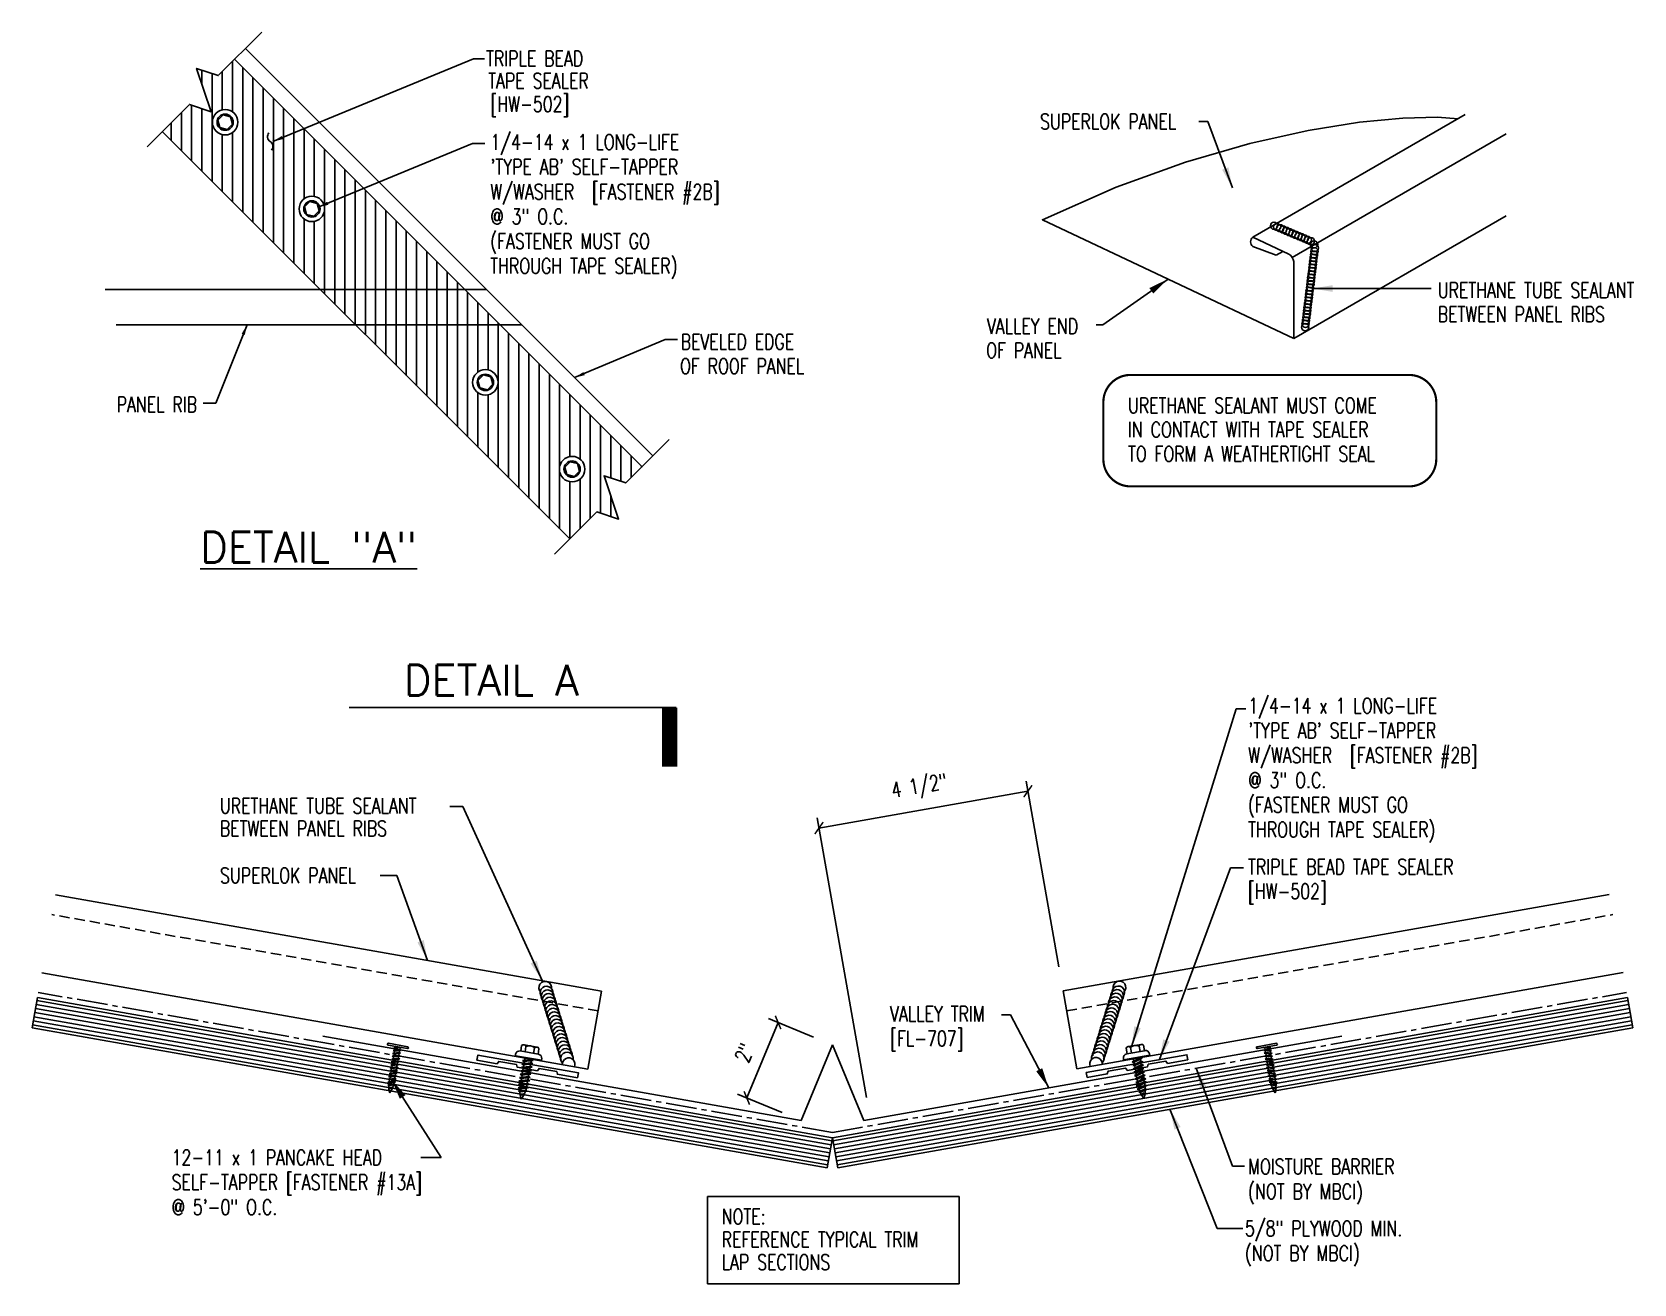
# Model space of a CAD drawing. Header units: inches. Extents: x 3.7 to 42.9, y 18.4 to 49.
import ezdxf
from ezdxf.enums import TextEntityAlignment as Align

# ---------------------------------------------------------------- set-up
doc = ezdxf.new("R2010")
doc.units = ezdxf.units.IN
doc.header["$MEASUREMENT"] = 0
doc.linetypes.add('CENTER2', pattern=[1.125, 0.75, -0.125, 0.125, -0.125])
doc.linetypes.add('DASH2', pattern=[0.1875, 0.125, -0.0625])
for name, color, linetype in [('BARRIER', 253, 'CENTER2'), ('DIM', 2, 'Continuous'), ('FASTENER', 9, 'Continuous'), ('PANEL', 11, 'Continuous'), ('SEALANT', 8, 'Continuous'), ('SECTION', 11, 'Continuous'), ('TAPE', 8, 'Continuous'), ('TEXT', 2, 'Continuous'), ('TRIM', 6, 'Continuous'), ('wood', 3, 'Continuous')]:
    doc.layers.add(name, color=color, linetype=linetype)
doc.styles.add('ANNTEXT', font='romans.shx', dxfattribs={"height": 0.375})
doc.styles.add('TEXT', font='SIMPLEX', dxfattribs={"width": 0.75, "height": 6})
doc.styles.add('TEXT1', font='ROMANS.shx', dxfattribs={"width": 0.75, "height": 0.375})
doc.dimstyles.new('DETAIL', dxfattribs={"dimscale": 4, "dimtxt": 0.375, "dimasz": 0.0625, "dimexe": 0.0625, "dimexo": 0.125, "dimgap": 0.0625, "dimtad": 1, "dimdec": 4, "dimzin": 3, "dimdsep": 46, "dimlunit": 4, "dimtxsty": 'TEXT1', "dimblk": 'ARCHTICK', "dimcen": 0.0625, "dimclrd": 7, "dimclre": 7, "dimclrt": 2, "dimadec": 0, "dimazin": 0, "dimtfac": 0.59375, "dimtdec": 4, "dimtmove": 0, "dimatfit": 3, "dimfxl": 0, "dimfrac": 2, "dimtolj": 1, "dimtzin": 3, "dimarcsym": 0})
doc.dimstyles.new('DETAIL$7', dxfattribs={"dimscale": 4, "dimtxt": 6, "dimasz": 0.125, "dimexe": 0.0625, "dimexo": 0.125, "dimgap": 0.0625, "dimtad": 1, "dimdec": 5, "dimzin": 3, "dimdsep": 46, "dimlunit": 4, "dimtxsty": 'TEXT', "dimblk": 'ARCHTICK', "dimcen": 0.0625, "dimclrd": 7, "dimclre": 7, "dimclrt": 2, "dimadec": 0, "dimazin": 0, "dimtfac": 0.666667, "dimtdec": 5, "dimtmove": 0, "dimatfit": 3, "dimfxl": 0, "dimfrac": 2, "dimtolj": 1, "dimtzin": 3, "dimarcsym": 0})

# ---------------------------------------------------------------- blocks, each defined once
blk = doc.blocks.new('MB_TRTAP')
blk.add_lwpolyline([(-1.25, 0), (-0.74825, 0), (-0.71875, 0.0625), (-0.28125, 0.0625), (-0.25, 0), (0.25, 0), (0.28125, 0.0625), (0.71875, 0.0625), (0.74825, 0), (1.25, 0), (1.25, 0.125), (-1.25, 0.125)], close=True)
blk = doc.blocks.new('_ArchTick')
at = {"color": 0, "linetype": 'ByBlock', "const_width": 0.15}
blk.add_lwpolyline([(-0.5, -0.5), (0.5, 0.5)], dxfattribs=at)
blk = doc.blocks.new('*D12')
at = {"layer": 'DEFPOINTS', "color": 0}
for p in [(28.069, 30.468), (28.914, 25.677), (24.209, 22.484)]:
    blk.add_point(p, dxfattribs=at)
at = {"layer": 'DIM', "color": 7, "lineweight": -2}
for p, q in [((28.827, 26.169), (28.026, 30.714)), ((22.96, 29.567), (28.069, 30.468)), ((24.123, 22.977), (22.917, 29.813))]:
    blk.add_line(p, q, dxfattribs=at)
at = {"layer": 'DIM', "color": 7, "lineweight": -2, "xscale": 0.25, "yscale": 0.25, "zscale": 0.25}
for p, rotation in [((28.069, 30.468), 9.999999999998742), ((22.96, 29.567), 189.9999999999987)]:
    blk.add_blockref('_ArchTick', p, dxfattribs=dict(at, rotation=rotation))
at = {"layer": 'DIM', "color": 2, "insert": (25.422, 30.545), "char_height": 0.375, "attachment_point": 5, "rotation": 10, "style": 'TEXT1'}
blk.add_mtext('\\A1;4 1/2"  ', dxfattribs=at)
blk = doc.blocks.new('fz6')
at = {"layer": 'FASTENER'}
for p, q in [((-0.324, 0.071), (-0.324, 0.037)), ((-0.324, 0.037), (0.324, 0.037)), ((-0.224, 0.171), (0.215, 0.171)), ((-0.215, 0.305), (-0.215, 0.171)), ((-0.161, 0.337), (0.161, 0.337)), ((-0.129, 0.035), (-0.124, 0.037)), ((-0.096, 0.017), (-0.129, 0.035)), ((-0.129, -0.049), (0.096, 0.015)), ((-0.124, 0.037), (-0.08, 0.037)), ((-0.107, 0.305), (-0.107, 0.171)), ((-0.096, 0.017), (-0.025, 0.037)), ((-0.08, 0.037), (0.08, 0.037)), ((-0.08, 0.021), (-0.08, -0.035)), ((0.08, 0.037), (0.08, 0.011)), ((0.129, -0.003), (0.096, 0.015)), ((0.107, 0.305), (0.107, 0.171)), ((0.215, 0.305), (0.215, 0.171)), ((0.324, 0.071), (0.324, 0.037)), ((-0.096, -0.068), (-0.129, -0.049)), ((-0.129, -0.134), (0.096, -0.069)), ((-0.096, -0.152), (-0.129, -0.134)), ((-0.129, -0.218), (0.096, -0.154)), ((-0.096, -0.237), (-0.129, -0.218)), ((-0.129, -0.303), (0.096, -0.238)), ((-0.096, -0.321), (-0.129, -0.303)), ((-0.129, -0.387), (0.096, -0.323)), ((-0.096, -0.406), (-0.129, -0.387)), ((-0.096, -0.068), (0.129, -0.004)), ((-0.096, -0.152), (0.129, -0.088)), ((-0.096, -0.237), (0.129, -0.172)), ((-0.096, -0.321), (0.129, -0.257)), ((-0.096, -0.406), (0.129, -0.341)), ((-0.08, -0.063), (-0.08, -0.12)), ((-0.08, -0.148), (-0.08, -0.204)), ((-0.08, -0.232), (-0.08, -0.288)), ((-0.08, -0.317), (-0.08, -0.373)), ((0.08, -0.016), (0.08, -0.074)), ((0.08, -0.102), (0.08, -0.158)), ((0.08, -0.186), (0.08, -0.243)), ((0.08, -0.27), (0.08, -0.327)), ((0.08, -0.355), (0.08, -0.412)), ((0.129, -0.088), (0.096, -0.069)), ((0.129, -0.172), (0.096, -0.154)), ((0.129, -0.257), (0.096, -0.238)), ((0.129, -0.341), (0.096, -0.323)), ((-0.129, -0.471), (0.096, -0.407)), ((-0.096, -0.49), (-0.129, -0.471)), ((-0.129, -0.556), (0.096, -0.491)), ((-0.096, -0.575), (-0.129, -0.556)), ((-0.129, -0.64), (0.096, -0.576)), ((-0.096, -0.659), (-0.129, -0.64)), ((-0.121, -0.722), (0.092, -0.662)), ((-0.088, -0.741), (-0.121, -0.722)), ((-0.096, -0.49), (0.129, -0.426)), ((-0.096, -0.575), (0.129, -0.51)), ((-0.096, -0.659), (0.129, -0.595)), ((-0.095, -0.799), (0.071, -0.752)), ((-0.088, -0.741), (0.125, -0.68)), ((-0.08, -0.401), (-0.08, -0.457)), ((-0.08, -0.485), (-0.08, -0.542)), ((-0.08, -0.57), (-0.08, -0.626)), ((-0.061, -0.818), (0.104, -0.771)), ((0.104, -0.771), (0.071, -0.752)), ((0.08, -0.44), (0.08, -0.496)), ((0.08, -0.524), (0.08, -0.58)), ((0.125, -0.68), (0.092, -0.662)), ((0.129, -0.426), (0.096, -0.407)), ((0.129, -0.51), (0.096, -0.491)), ((0.129, -0.595), (0.096, -0.576)), ((-0.061, -0.818), (-0.095, -0.799)), ((-0.063, -0.877), (0.034, -0.847)), ((-0.029, -0.895), (-0.063, -0.877)), ((-0.029, -0.895), (0.068, -0.866)), ((0.068, -0.866), (0.034, -0.847))]:
    blk.add_line(p, q, dxfattribs=at)
for centre, radius, start, end in [((-0.224, 0.071), 0.1, 90, 180), ((-0.161, 0.274), 0.0628, 29.8754, 150.1246), ((0, 0.141), 0.196, 56.9974, 123.0026), ((0.161, 0.274), 0.0628, 29.8754, 150.1246), ((0.224, 0.071), 0.1, 0, 90), ((0.676, -0.642), 0.757, 180.9696, 185.1765), ((0.676, -0.642), 0.757, 187.255, 191.3837), ((-0.676, -0.642), 0.757, 343.5473, 349.3968), ((-0.676, -0.642), 0.757, 351.6648, 356.0901), ((-0.676, -0.642), 0.757, 358.2537, 2.5109), ((0.676, -0.642), 0.757, 193.4363, 197.6723), ((0.676, -0.642), 0.757, 199.1495, 206.7351), ((-0.676, -0.642), 0.757, 333.2649, 342.2085)]:
    blk.add_arc(centre, radius, start, end, dxfattribs=at)
blk = doc.blocks.new('URETHANEATVALLEY')
at = {"layer": 'SEALANT'}
for centre, start, end in [((0.806, 1.836), 314.8322, 190.6294), ((0.836, 1.957), 314.8322, 190.6294), ((0.836, 1.957), 314.8322, 190.6294), ((0.695, 1.478), 314.8322, 190.6294), ((0.723, 1.568), 314.8322, 190.6294), ((0.75, 1.657), 314.8322, 190.6294), ((0.778, 1.747), 314.8322, 190.6294), ((0.556, 1.03), 314.8322, 190.6294), ((0.583, 1.12), 314.8322, 190.6294), ((0.611, 1.209), 314.8322, 190.6294), ((0.639, 1.299), 314.8322, 190.6294), ((0.667, 1.388), 314.8322, 190.6294), ((0.444, 0.672), 314.8322, 190.6294), ((0.472, 0.762), 314.8322, 190.6294), ((0.5, 0.851), 314.8322, 190.6294), ((0.528, 0.941), 314.8322, 190.6294), ((0.333, 0.314), 314.8322, 190.6294), ((0.361, 0.404), 314.8322, 190.6294), ((0.389, 0.493), 314.8322, 190.6294), ((0.416, 0.583), 314.8322, 190.6294), ((0.262, 0.086), 355.4776, 204.5224), ((0.305, 0.225), 314.8322, 190.6294)]:
    blk.add_arc(centre, 0.155, start, end, dxfattribs=at)
blk = doc.blocks.new('st7')
at = {"layer": 'FASTENER'}
for p, q in [((-0.24, 0.082), (0.24, 0.082)), ((-0.24, 0.037), (0.24, 0.037)), ((-0.093, 0.003), (0.027, 0.037)), ((-0.069, -0.011), (-0.093, 0.003)), ((-0.069, -0.011), (0.095, 0.036)), ((-0.057, 0.037), (-0.057, 0.013)), ((0.059, 0.026), (0.059, -0.025)), ((-0.093, -0.069), (0.071, -0.022)), ((-0.069, -0.082), (-0.093, -0.069)), ((-0.093, -0.14), (0.071, -0.093)), ((-0.069, -0.154), (-0.093, -0.14)), ((-0.093, -0.212), (0.071, -0.165)), ((-0.069, -0.225), (-0.093, -0.212)), ((-0.093, -0.283), (0.071, -0.236)), ((-0.069, -0.296), (-0.093, -0.283)), ((-0.093, -0.354), (0.071, -0.307)), ((-0.069, -0.368), (-0.093, -0.354)), ((-0.093, -0.426), (0.071, -0.379)), ((-0.069, -0.082), (0.095, -0.036)), ((-0.069, -0.154), (0.095, -0.107)), ((-0.069, -0.225), (0.095, -0.178)), ((-0.069, -0.296), (0.095, -0.25)), ((-0.069, -0.368), (0.095, -0.321)), ((-0.057, -0.008), (-0.057, -0.059)), ((-0.057, -0.079), (-0.057, -0.13)), ((-0.057, -0.15), (-0.057, -0.201)), ((-0.057, -0.222), (-0.057, -0.273)), ((-0.057, -0.293), (-0.057, -0.344)), ((-0.057, -0.365), (-0.057, -0.415)), ((0.059, -0.046), (0.059, -0.097)), ((0.059, -0.117), (0.059, -0.168)), ((0.059, -0.189), (0.059, -0.239)), ((0.059, -0.26), (0.059, -0.311)), ((0.059, -0.331), (0.059, -0.382)), ((0.095, -0.036), (0.071, -0.022)), ((0.095, -0.107), (0.071, -0.093)), ((0.095, -0.178), (0.071, -0.165)), ((0.095, -0.25), (0.071, -0.236)), ((0.095, -0.321), (0.071, -0.307)), ((0.095, -0.392), (0.071, -0.379)), ((-0.069, -0.439), (-0.093, -0.426)), ((-0.093, -0.497), (0.071, -0.45)), ((-0.069, -0.511), (-0.093, -0.497)), ((-0.093, -0.568), (0.071, -0.522)), ((-0.069, -0.582), (-0.093, -0.568)), ((-0.093, -0.64), (0.071, -0.593)), ((-0.069, -0.653), (-0.093, -0.64)), ((-0.093, -0.711), (0.071, -0.664)), ((-0.069, -0.725), (-0.093, -0.711)), ((-0.093, -0.782), (0.071, -0.736)), ((-0.069, -0.796), (-0.093, -0.782)), ((-0.069, -0.439), (0.095, -0.392)), ((-0.069, -0.511), (0.095, -0.464)), ((-0.069, -0.582), (0.095, -0.535)), ((-0.069, -0.653), (0.095, -0.606)), ((-0.069, -0.725), (0.095, -0.678)), ((-0.069, -0.796), (0.095, -0.749)), ((-0.057, -0.436), (-0.057, -0.487)), ((-0.057, -0.507), (-0.057, -0.558)), ((-0.057, -0.579), (-0.057, -0.629)), ((-0.057, -0.65), (-0.057, -0.701)), ((-0.057, -0.721), (-0.057, -0.772)), ((0.059, -0.403), (0.059, -0.454)), ((0.059, -0.474), (0.059, -0.525)), ((0.059, -0.545), (0.059, -0.596)), ((0.059, -0.617), (0.059, -0.668)), ((0.059, -0.688), (0.059, -0.739)), ((0.059, -0.759), (0.059, -0.81)), ((0.095, -0.464), (0.071, -0.45)), ((0.095, -0.535), (0.071, -0.522)), ((0.095, -0.606), (0.071, -0.593)), ((0.095, -0.678), (0.071, -0.664)), ((0.095, -0.749), (0.071, -0.736)), ((-0.093, -0.854), (0.071, -0.807)), ((-0.069, -0.867), (-0.093, -0.854)), ((-0.078, -0.921), (0.061, -0.881)), ((-0.054, -0.934), (-0.078, -0.921)), ((-0.069, -0.867), (0.095, -0.821)), ((-0.058, -0.986), (0.041, -0.958)), ((-0.034, -1), (-0.058, -0.986)), ((-0.057, -0.793), (-0.057, -0.844)), ((-0.054, -0.934), (0.085, -0.895)), ((-0.034, -1), (0.065, -0.972)), ((-0.03, -1.05), (0.006, -1.04)), ((-0.006, -1.063), (-0.03, -1.05)), ((-0.006, -1.063), (0.03, -1.053)), ((0.03, -1.053), (0.006, -1.04)), ((0.065, -0.972), (0.041, -0.958)), ((0.059, -0.831), (0.059, -0.861)), ((0.085, -0.895), (0.061, -0.881)), ((0.095, -0.821), (0.071, -0.807))]:
    blk.add_line(p, q, dxfattribs=at)
for centre, radius, start, end in [((-0.238, 0.06), 0.0227, 94.6639, 265.3361), ((0.238, 0.06), 0.0227, 274.6639, 85.3361), ((0.502, -0.853), 0.56, 181.0834, 186.2136), ((0.502, -0.853), 0.56, 188.2489, 193.282), ((0.502, -0.853), 0.56, 194.889, 200.3099), ((0.502, -0.853), 0.56, 201.1572, 206.3807), ((-0.501, -0.853), 0.56, 333.6193, 338.828), ((-0.501, -0.853), 0.56, 339.4684, 347.2016), ((-0.501, -0.853), 0.56, 348.7524, 354.9475), ((-0.501, -0.853), 0.56, 357.0874, 0.7958)]:
    blk.add_arc(centre, radius, start, end, dxfattribs=at)
blk = doc.blocks.new('dsc-FL-707')
at = {"layer": 'TEXT', "style": 'TEXT1', "width": 0.75}
for s, p in [('VALLEY TRIM', (0, 0)), ('[FL-707]', (0, -0.6))]:
    blk.add_text(s, height=0.375, dxfattribs=at).set_placement(p)
at = {"layer": 'TEXT', "style": 'TEXT1', "flags": 1}
for tag, p in [('COLOR', (0, -1.2)), ('CALC', (0, -1.2)), ('OPT1', (0, -1.2)), ('OPT2', (0, -1.2)), ('OPT3', (0, -1.2)), ('GAGE', (0, -1.2)), ('SHPLN', (0, -1.2)), ('PART', (0, -1.2)), ('DESCRIPTION', (0, -1.2)), ('MULTIPLE', (0, -1.2)), ('SPARE1', (0, -1.8)), ('SPARE2', (0, -1.8)), ('SPARE3', (0, -1.8)), ('SPARE4', (0, -1.8)), ('SPARE5', (0, -1.8)), ('SPARE6', (0, -1.8)), ('SPARE7', (0, -1.8)), ('SPARE8', (0, -1.8)), ('SPARE9', (0, -1.8)), ('SPARE10', (0, -1.8))]:
    blk.add_attdef(tag, p, '', height=0.375, dxfattribs=at)
blk = doc.blocks.new('FD-F2b')
at = {"layer": 'TEXT', "style": 'TEXT1', "width": 0.75}
for s, p in [('1/4-14 x 1 LONG-LIFE', (0.0047, -0.0408)), ("'TYPE AB' SELF-TAPPER", (0.0047, -0.1926)), ('W/WASHER', (0.0047, -0.3444)), ('[FASTENER #2B]', (0.6255, -0.3444))]:
    blk.add_text(s, height=0.09375, dxfattribs=at).set_placement(p)
blk.add_attdef('(QUANTITY)', (0.0047, -0.4962), '', height=0.0938, dxfattribs=at)
at = {"layer": 'TEXT', "style": 'TEXT1', "flags": 1}
for tag, p in [('Color', (0.0199, -0.7145)), ('Calc', (0.0199, -0.7145)), ('Opt1', (0.0199, -0.7145)), ('Opt2', (0.0199, -0.7145)), ('Opt3', (0.0199, -0.7145)), ('Description', (0.0199, -0.7145)), ('Multiple', (0.0199, -0.7145)), ('Part', (0.0199, -0.7145)), ('Spare1', (0.0199, -0.902)), ('Spare2', (0.0199, -0.902)), ('Spare3', (0.0199, -0.902)), ('Spare4', (0.0199, -0.902)), ('Spare5', (0.0199, -0.902)), ('Spare6', (0.0199, -0.902)), ('Spare7', (0.0199, -0.902)), ('Spare8', (0.0199, -0.902)), ('Spare9', (0.0199, -0.902)), ('Spare10', (0.0199, -0.902))]:
    blk.add_attdef(tag, p, '', height=0.0938, dxfattribs=at)
blk = doc.blocks.new('dsc-HW-502')
at = {"layer": 'TEXT', "style": 'TEXT1', "width": 0.75}
for s, p in [('TRIPLE BEAD TAPE SEALER', (0, 0)), ('[HW-502]', (0, -0.6))]:
    blk.add_text(s, height=0.375, dxfattribs=at).set_placement(p)
at = {"layer": 'TEXT', "style": 'TEXT1', "flags": 1}
for tag, p in [('COLOR', (0, -1.2)), ('CALC', (0, -1.2)), ('OPT1', (0, -1.2)), ('OPT2', (0, -1.2)), ('OPT3', (0, -1.2)), ('GAGE', (0, -1.2)), ('SHPLN', (0, -1.2)), ('PART', (0, -1.2)), ('DESCRIPTION', (0, -1.2)), ('MULTIPLE', (0, -1.2)), ('SPARE1', (0, -1.8)), ('SPARE2', (0, -1.8)), ('SPARE3', (0, -1.8)), ('SPARE4', (0, -1.8)), ('SPARE5', (0, -1.8)), ('SPARE6', (0, -1.8)), ('SPARE7', (0, -1.8)), ('SPARE8', (0, -1.8)), ('SPARE9', (0, -1.8)), ('SPARE10', (0, -1.8))]:
    blk.add_attdef(tag, p, '', height=0.375, dxfattribs=at)
blk = doc.blocks.new('MB_38W')
blk.add_lwpolyline([(-0.094, 0.162), (-0.188, 0), (-0.094, -0.162), (0.094, -0.162), (0.188, 0), (0.094, 0.162)], close=True)
for radius in [0.312, 0.199]:
    blk.add_circle((0, 0), radius)
blk = doc.blocks.new('seal_note_tape')
at = {"layer": 'TEXT', "color": 6, "const_width": 0.0533}
blk.add_lwpolyline([(0.027, 0.693), (0.027, 2.086, -0.414214), (0.693, 2.753), (7.503, 2.753, -0.414214), (8.169, 2.086), (8.169, 0.693, -0.414214), (7.503, 0.027), (0.693, 0.027, -0.414214)], format="xyb", close=True, dxfattribs=at)
at = {"layer": 'TEXT', "style": 'TEXT1', "width": 0.75}
for s, p in [('URETHANE SEALANT MUST COME', (0.63, 1.82)), ('IN CONTACT WITH TAPE SEALER', (0.63, 1.227)), ('TO FORM A WEATHERTIGHT SEAL', (0.63, 0.633))]:
    blk.add_text(s, height=0.375, dxfattribs=at).set_placement(p)
blk = doc.blocks.new('*D13')
at = {"color": 7, "lineweight": -2}
for p, q in [((21.195, 22.965), (21.96, 24.813)), ((22.826, 24.454), (21.729, 24.908)), ((22.06, 22.606), (20.964, 23.061))]:
    blk.add_line(p, q, dxfattribs=at)
at = {"layer": 'DEFPOINTS', "color": 0}
for p in [(21.96, 24.813), (23.288, 24.263), (22.522, 22.415)]:
    blk.add_point(p, dxfattribs=at)
at = {"color": 7, "lineweight": -2, "xscale": 0.25, "yscale": 0.25, "zscale": 0.25}
for p, rotation in [((21.96, 24.813), 67.49999999999943), ((21.195, 22.965), 247.4999999999995)]:
    blk.add_blockref('_ArchTick', p, dxfattribs=dict(at, rotation=rotation))
at = {"color": 2, "insert": (21.14, 24.07), "char_height": 0.375, "attachment_point": 5, "rotation": 67.5, "style": 'TEXT1'}
blk.add_mtext('\\A1;2"', dxfattribs=at)
blk = doc.blocks.new('FD-F13A')
at = {"layer": 'TEXT', "style": 'TEXT1', "width": 0.75}
for s, p in [('12-11 x 1 PANCAKE HEAD', (0.0047, -0.0408)), ('SELF-TAPPER [FASTENER #13A]', (0.0047, -0.1926))]:
    blk.add_text(s, height=0.09375, dxfattribs=at).set_placement(p)
blk.add_attdef('(QUANTITY)', (0.0047, -0.3444), '', height=0.0938, dxfattribs=at)
blk = doc.blocks.new('A$C30686E82')
for p, q in [((-2.715, 0.761), (3.437, 0.761)), ((-2.715, 0.761), (-2.715, -1.379)), ((3.437, 0.761), (3.437, -1.379)), ((-2.715, -1.379), (3.437, -1.379))]:
    blk.add_line(p, q)
at = {"layer": 'TEXT', "style": 'TEXT1', "width": 0.75}
for s, p in [('NOTE:', (-2.368, 0.081)), ('REFERENCE TYPICAL TRIM', (-2.368, -0.477)), ('LAP SECTIONS', (-2.368, -1.035))]:
    blk.add_text(s, height=0.375, dxfattribs=at).set_placement(p)

msp = doc.modelspace()

# ---------------------------------------------------------------- hatches: boundary and pattern name
at = {"layer": 'SEALANT'}
h = msp.add_hatch(dxfattribs=at)
h.set_pattern_fill('ANSI31', color=251, scale=2, angle=45, style=0)
h.set_pattern_definition([(90, (2.3665, 0), (-0.25, 6e-17), [])])
h.paths.add_polyline_path([(8.66802, 48.36972), (8.27027, 47.97197), (7.73994, 48.14875), (8.09349, 47.08809), (7.56316, 47.26487), (6.90025, 46.60196), (10.76115, 42.74105), (14.29669, 42.74105)])
h.paths.add_polyline_path([(10.87176, 44.71072, -1), (10.24676, 44.71072, -1)], flags=16)
h.paths.add_polyline_path([(10.75847, 44.71072, -1), (10.36004, 44.71072, -1)], flags=0)
h.paths.add_polyline_path([(10.51073, 44.89183), (10.69184, 44.8433), (10.74037, 44.66219), (10.60778, 44.52961), (10.42667, 44.57813), (10.37814, 44.75924)], flags=0)
h.paths.add_polyline_path([(8.12544, 46.83204, -1), (8.75044, 46.83204, -1)], flags=16)
h.paths.add_polyline_path([(8.23872, 46.83204, -1), (8.63715, 46.83204, -1)], flags=0)
h.paths.add_polyline_path([(8.61905, 46.78351), (8.48646, 46.65093), (8.30535, 46.69945), (8.25682, 46.88057), (8.38941, 47.01315), (8.57052, 46.96462)], flags=0)
h.paths.add_polyline_path([(14.29669, 42.74105), (10.76115, 42.74105), (11.62715, 41.87506), (15.16268, 41.87506)])
h.paths.add_polyline_path([(15.16268, 41.87506), (11.62715, 41.87506), (16.865, 36.63721), (17.52791, 37.30012), (18.05824, 37.12335), (17.70468, 38.18401), (18.23501, 38.00723), (18.63276, 38.40498)])
h.paths.add_polyline_path([(15.1144, 40.46808, -1), (14.4894, 40.46808, -1)], flags=16)
h.paths.add_polyline_path([(15.00112, 40.46808, -1), (14.60268, 40.46808, -1)], flags=0)
h.paths.add_polyline_path([(14.75337, 40.64919), (14.93448, 40.60066), (14.98301, 40.41955), (14.85042, 40.28696), (14.66931, 40.33549), (14.62079, 40.5166)], flags=0)
h.paths.add_polyline_path([(17.23572, 38.34676, -1), (16.61072, 38.34676, -1)], flags=16)
h.paths.add_polyline_path([(17.12244, 38.34676, -1), (16.724, 38.34676, -1)], flags=0)
h.paths.add_polyline_path([(16.87469, 38.52787), (17.0558, 38.47934), (17.10433, 38.29823), (16.97175, 38.16564), (16.79063, 38.21417), (16.74211, 38.39528)], flags=0)

# ---------------------------------------------------------------- linework, layer by layer
at = {"layer": 'BARRIER'}
for q in [(3.86773, 25.54621), (42.70775, 25.54621)]:
    msp.add_line((23.28774, 22.12194), q, dxfattribs=at)
at = {"layer": 'PANEL'}
for p, q in [((8.93318, 48.63489, 0), (18.89793, 38.67014, 0)), ((33.5695, 44.01694, 0), (38.76565, 47.01694, 0)), ((34.53453, 43.52453, 0), (39.76565, 46.54472, 0)), ((34.5695, 41.54472, 0), (39.76565, 44.54472, 0)), ((34.45272, 43.59986, 0), (33.5695, 44.01694, 0)), ((34.14282, 43.57762, 0), (33.5695, 43.79054, 0)), ((34.14282, 43.57762, 0), (34.30344, 43.67036, 0)), ((34.5695, 41.54472, 0), (34.5695, 43.42291, 0)), ((5.50388, 42.74105, 0), (14.82702, 42.74105, 0)), ((15.69301, 41.87506, 0), (5.77189, 41.87506, 0)), ((4.28879, 27.93417), (17.64451, 25.5792)), ((42.28533, 27.94191), (28.92961, 25.58694)), ((17.30763, 23.66867), (3.95192, 26.02365)), ((29.26649, 23.67641), (42.6222, 26.03139)), ((17.64451, 25.5792), (17.30763, 23.66867)), ((28.92961, 25.58694), (29.26649, 23.67641))]:
    msp.add_line(p, q, dxfattribs=at)
at = {"layer": 'PANEL', "color": 8, "linetype": 'DASH2', "ltscale": 2}
for p, q in [((17.5592, 25.09537), (4.20348, 27.45034)), ((29.01629, 25.09537), (42.37201, 27.45034))]:
    msp.add_line(p, q, dxfattribs=at)
at = {"layer": 'PANEL', "elevation": 0}
for points in [[(6.52723, 46.22893), (7.56316, 47.26487), (8.09349, 47.08809), (7.73994, 48.14875), (8.27027, 47.97197), (9.33508, 49.03679)], [(34.5695, 41.54472), (28.42301, 44.44725), (30.22717, 45.23834), (31.92685, 45.85264), (33.49988, 46.30952), (34.9241, 46.62837), (36.17736, 46.82856), (37.23748, 46.92948), (38.0823, 46.95051), (38.59307, 46.91731)], [(16.49197, 36.26419), (17.52791, 37.30012), (18.05824, 37.12335), (17.70468, 38.18401), (18.23501, 38.00723), (19.29983, 39.07204)]]:
    msp.add_lwpolyline(points, dxfattribs=at)
at = {"layer": 'PANEL'}
for centre, radius, start, end in [((33.65932, 43.90374, 0), 0.14451, 128.431894, 231.568106), ((34.34731, 43.40329, 0), 0.22306, 5.047248, 61.797202)]:
    msp.add_arc(centre, radius, start, end, dxfattribs=at)
at = {"layer": 'SEALANT'}
for centre in [(34.08838, 44.29995, 0), (34.16332, 44.2684, 0), (34.23826, 44.23686, 0), (34.31319, 44.20532, 0), (34.38813, 44.17377, 0), (34.46307, 44.14223, 0), (34.53801, 44.11069, 0), (34.61295, 44.07914, 0), (34.68789, 44.0476, 0), (34.76283, 44.01606, 0), (34.83776, 43.98451, 0), (34.9127, 43.95297, 0), (34.98764, 43.92143, 0), (35.06773, 43.84354, 0), (35.04673, 43.43119, 0), (35.05662, 43.51189, 0), (35.0665, 43.59259, 0), (35.07639, 43.6733, 0), (35.08628, 43.754, 0), (34.99729, 43.02767, 0), (35.00717, 43.10838, 0), (35.01706, 43.18908, 0), (35.02695, 43.26978, 0), (35.03684, 43.35048, 0), (34.94784, 42.62416, 0), (34.95773, 42.70486, 0), (34.96762, 42.78556, 0), (34.97751, 42.86627, 0), (34.9874, 42.94697, 0), (34.8984, 42.22064, 0), (34.90829, 42.30135, 0), (34.91818, 42.38205, 0), (34.92807, 42.46275, 0), (34.93796, 42.54345, 0), (34.85885, 41.89783, 0), (34.86874, 41.97853, 0), (34.87863, 42.05924, 0), (34.88851, 42.13994, 0), (34.84896, 41.81713, 0)]:
    msp.add_circle(centre, 0.08824, dxfattribs=at)
at = {"layer": 'SECTION', "color": 11, "const_width": 0.375}
msp.add_lwpolyline([(19.30591, 32.51394), (19.30591, 31.07125)], dxfattribs=at)
at = {"layer": 'TAPE'}
for p, q in [((8.66802, 48.36972, 0), (18.63276, 38.40498, 0)), ((16.865, 36.63721, 0), (6.90025, 46.60196, 0))]:
    msp.add_line(p, q, dxfattribs=at)
at = {"layer": 'TEXT', "color": 11}
msp.add_line((11.46994, 32.51394), (19.46755, 32.51394), dxfattribs=at)
at = {"layer": 'TEXT', "color": 2, "elevation": 0}
msp.add_lwpolyline([(9.57002, 46.14872, 0.47597051), (9.53934, 46.35964, -0.47597051), (9.50866, 46.57055)], format="xyb", dxfattribs=at)
at = {"layer": 'TRIM'}
for p, q in [((10.82712, 24.47714), (22.52238, 22.41495)), ((24.05311, 22.41495), (35.74837, 24.47714)), ((22.52238, 22.41495), (23.28774, 24.26271)), ((23.28774, 24.26271), (24.05311, 22.41495))]:
    msp.add_line(p, q, dxfattribs=at)
at = {"layer": 'wood', "color": 3, "linetype": 'CONTINUOUS'}
for p, q in [((3.84573, 25.42145), (3.78062, 25.05215)), ((23.28774, 21.9933), (3.84573, 25.42145)), ((23.28774, 21.9933), (42.72975, 25.42145)), ((42.72975, 25.42145), (42.79487, 25.05215)), ((3.7155, 24.68285), (3.78062, 25.05215)), ((23.15751, 21.2547), (3.7155, 24.68285)), ((23.41798, 21.2547), (42.85999, 24.68285)), ((42.85999, 24.68285), (42.79487, 25.05215)), ((23.28774, 21.9933), (23.22263, 21.624)), ((23.28774, 21.9933), (23.35286, 21.624)), ((23.15751, 21.2547), (23.22263, 21.624)), ((23.41798, 21.2547), (23.35286, 21.624))]:
    msp.add_line(p, q, dxfattribs=at)
at = {"layer": 'wood', "color": 9, "linetype": 'CONTINUOUS'}
for p, q in [((23.23999, 21.72248), (3.79798, 25.15063)), ((23.25735, 21.82096), (3.81535, 25.24911)), ((23.27472, 21.91944), (3.83271, 25.34759)), ((23.30077, 21.91944), (42.74278, 25.34759)), ((23.31813, 21.82096), (42.76014, 25.24911)), ((23.3355, 21.72248), (42.77751, 25.15063)), ((23.17053, 21.32856), (3.72852, 24.75671)), ((23.1879, 21.42704), (3.74589, 24.85519)), ((23.20526, 21.52552), (3.76325, 24.95367)), ((23.22263, 21.624), (3.78062, 25.05215)), ((23.35286, 21.624), (42.79487, 25.05215)), ((23.37023, 21.52552), (42.81224, 24.95367)), ((23.38759, 21.42704), (42.8296, 24.85519)), ((23.40496, 21.32856), (42.84696, 24.75671))]:
    msp.add_line(p, q, dxfattribs=at)

# ---------------------------------------------------------------- block references
msp.add_blockref('A$C30686E82', (22.94983, 19.79544))
at = {"layer": 'FASTENER'}
for name, p, rotation in [('MB_38W', (8.43794, 46.83204, 0), 45.00000000000007), ('MB_38W', (10.55926, 44.71072, 0), 45.00000000000007), ('MB_38W', (14.8019, 40.46808, 0), 45.00000000000007), ('MB_38W', (16.92322, 38.34676, 0), 45.00000000000007), ('st7', (12.65304, 24.17956), 349.999999999999), ('fz6', (15.8474, 23.90713), 350.0000000000005), ('fz6', (30.73519, 23.91637), 9.999999999998938)]:
    msp.add_blockref(name, p, dxfattribs=dict(at, rotation=rotation))
at = {"layer": 'FASTENER', "xscale": -1, "rotation": 10.00000000000092}
msp.add_blockref('st7', (33.92245, 24.17956), dxfattribs=at)
at = {"layer": 'SEALANT', "xscale": -1}
msp.add_blockref('URETHANEATVALLEY', (17.10148, 23.70502), dxfattribs=at)
at = {"layer": 'SEALANT'}
msp.add_blockref('URETHANEATVALLEY', (29.47264, 23.71276), dxfattribs=at)
at = {"layer": 'TAPE', "xscale": -1, "rotation": 350.0000000000001}
msp.add_blockref('MB_TRTAP', (15.8269, 23.67382), dxfattribs=at)
at = {"layer": 'TAPE', "rotation": 10}
msp.add_blockref('MB_TRTAP', (30.74722, 23.68156), dxfattribs=at)
at = {"layer": 'TEXT', "xscale": 4, "yscale": 4, "zscale": 4}
for name, p, values in [('FD-F2b', (33.44097, 32.53607), {'(QUANTITY)': '@ 3" O.C.'}), ('FD-F13A', (7.1111, 21.48547), {'(QUANTITY)': '@ 5\'-0" O.C.'})]:
    msp.add_blockref(name, p, dxfattribs=at).add_auto_attribs(values)
at = {"layer": 'TEXT'}
for name, p in [('dsc-HW-502', (33.4509, 28.43204)), ('dsc-FL-707', (24.69983, 24.83171))]:
    msp.add_blockref(name, p, dxfattribs=at)
at = {"layer": 'TRIM'}
msp.add_blockref('seal_note_tape', (29.88669, 37.89701, 0), dxfattribs=at)

# ---------------------------------------------------------------- texts
at = {"layer": 'TEXT', "style": 'TEXT1', "width": 0.75}
for s, p in [('TRIPLE BEAD', (14.81905, 48.19921, 0)), ('TAPE SEALER', (14.87204, 47.65833, 0)), ('[HW-502]', (14.9278, 47.08525, 0)), ('SUPERLOK PANEL', (28.36826, 46.65957, 0)), ('1/4-14 x 1 LONG-LIFE', (14.92587, 46.1586)), ("'TYPE AB' SELF-TAPPER", (14.92587, 45.55145)), ('W/WASHER', (14.92587, 44.94431)), ('[FASTENER #2B]', (17.40903, 44.94431)), ('@ 3" O.C.', (14.92587, 44.33717)), ('(FASTENER MUST GO', (14.92056, 43.73402)), ('THROUGH TAPE SEALER)', (14.92056, 43.12688)), ('URETHANE TUBE SEALANT', (38.09266, 42.5345)), ('BETWEEN PANEL RIBS', (38.09266, 41.9447)), ('VALLEY END ', (27.06788, 41.6525, 0)), ('BEVELED EDGE', (19.58003, 41.27257, 0)), ('OF PANEL', (27.04947, 41.06383, 0)), ('OF ROOF PANEL', (19.56323, 40.67737, 0)), ('URETHANE TUBE SEALANT', (8.31008, 29.92499)), ('(FASTENER MUST GO', (33.45434, 29.94829)), ('THROUGH TAPE SEALER)', (33.45434, 29.34114)), ('BETWEEN PANEL RIBS', (8.31008, 29.37115)), ('SUPERLOK PANEL', (8.31317, 28.22116)), ('MOISTURE BARRIER', (33.45488, 21.09819)), ('(NOT BY MBCI)', (33.45488, 20.49105)), ('5/8" PLYWOOD MIN.', (33.37766, 19.58587)), ('(NOT BY MBCI)', (33.37766, 18.97873))]:
    msp.add_text(s, height=0.375, dxfattribs=at).set_placement(p)
msp.add_text('PANEL RIB', height=0.375, dxfattribs=at).set_placement((7.751, 39.7407, 0), align=Align.RIGHT)
at = {"layer": 'TEXT', "style": 'ANNTEXT'}
for s, p in [('%%UDETAIL "A"%%U', (7.82748, 36.05858, 0)), ('DETAIL A', (12.80869, 32.80766))]:
    msp.add_text(s, height=0.75, dxfattribs=at).set_placement(p)

# ---------------------------------------------------------------- dimensions: what is measured, and where the dimension line sits
dim = msp.add_aligned_dim(p1=(22.52238, 22.41495), p2=(23.28774, 24.26271), distance=1.43717, dimstyle='DETAIL')
dim.commit()
dim.dimension.update_dxf_attribs({"geometry": '*D13', "text_midpoint": (21.1401, 24.0699)})
at = {"layer": 'DIM'}
dim = msp.add_linear_dim(base=(28.06898, 30.46784), p1=(24.20933, 22.48437), p2=(28.91372, 25.67705), angle=10, text='4 1/2"  ', dimstyle='DETAIL', dxfattribs=at)
dim.commit()
dim.dimension.update_dxf_attribs({"geometry": '*D12', "text_midpoint": (25.42169, 30.54503)})

# ---------------------------------------------------------------- leaders
for points in [[(35.02357, 42.76361, 0), (37.22225, 42.76361, 0), (37.92756, 42.76361, 0)], [(30.60155, 24.21757), (33.16431, 32.48393), (33.39604, 32.48393)], [(16.19117, 25.83546), (14.24824, 30.091), (13.93434, 30.091)], [(13.38833, 26.32968), (12.63392, 28.40617), (12.23034, 28.40617)], [(31.28353, 23.90305), (33.01947, 28.5902), (33.33811, 28.5902)], [(28.57793, 23.2128), (27.63976, 24.99917), (27.4265, 24.99917)], [(32.18203, 23.69024), (33.07011, 21.29989), (33.36495, 21.29989)], [(12.50875, 23.4116), (13.72369, 21.50856), (13.22097, 21.50856)], [(31.54394, 22.68752), (32.69836, 19.77534), (33.32649, 19.77534)]]:
    msp.add_leader(points, dimstyle='DETAIL$7')
at = {"layer": 'TEXT'}
for points in [[(9.60487, 46.35964, 0), (14.50724, 48.38128, 0), (14.78054, 48.38128, 0)], [(10.7161, 44.75274, 0), (14.48279, 46.31388, 0), (14.79024, 46.31388, 0)], [(8.9732, 41.87506, 0), (8.20896, 39.96317, 0), (7.90151, 39.96317, 0)], [(16.98345, 40.58462, 0), (19.1951, 41.51576, 0), (19.50255, 41.51576, 0)]]:
    msp.add_leader(points, dimstyle='DETAIL', override={"dimgap": 0.0625, "dimtad": 0}, dxfattribs=at)
for points in [[(33.06948, 45.22991, 0), (32.47097, 46.84884, 0), (32.25251, 46.84884, 0)], [(31.49626, 42.99598, 0), (29.9021, 41.8732, 0), (29.73761, 41.8732, 0)]]:
    msp.add_leader(points, dimstyle='DETAIL$7', dxfattribs=at)

doc.saveas('drawing.dxf')
